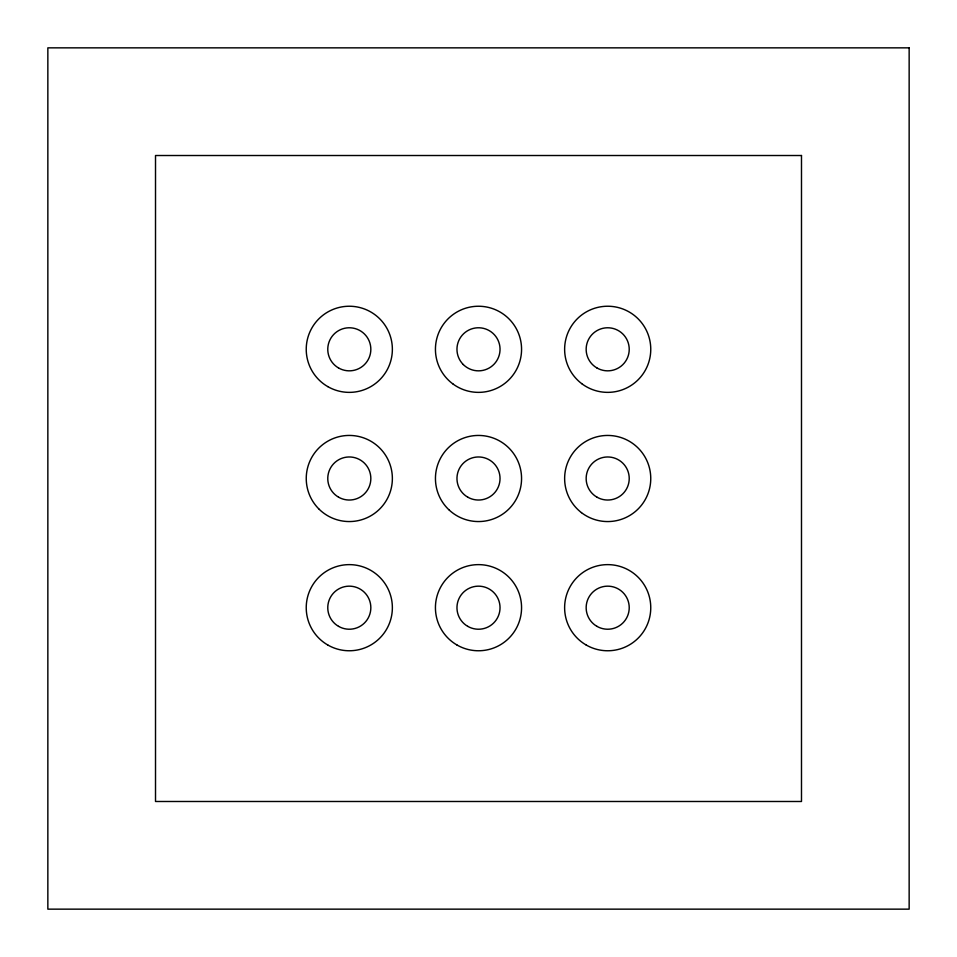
<?xml version="1.0" encoding="UTF-8"?>
<svg xmlns="http://www.w3.org/2000/svg" width="957" height="957" viewBox="0 0 957 957"><rect width="100%" height="100%" fill="white"/><g stroke="black" fill="none" stroke-linecap="round" stroke-linejoin="round"><path stroke-width="1.44" d="M909.15 47.85L47.85 47.85L47.85 909.15L909.15 909.15L909.15 47.85M801.488 155.513L155.513 155.513L155.513 801.488L801.488 801.488L801.488 155.513M327.773 644.994A43.065 43.065 0 0 0 392.37 607.695A43.065 43.065 0 0 0 327.773 570.396A43.065 43.065 0 0 0 327.773 644.994M456.968 644.994A43.065 43.065 0 0 0 521.565 607.695A43.065 43.065 0 0 0 456.968 570.396A43.065 43.065 0 0 0 456.968 644.994M586.163 644.994A43.065 43.065 0 0 0 650.76 607.695A43.065 43.065 0 0 0 586.163 570.396A43.065 43.065 0 0 0 586.163 644.994M581.461 512.653A43.065 43.065 0 0 0 650.389 484.134A43.065 43.065 0 0 0 591.235 438.713A43.065 43.065 0 0 0 581.461 512.653M581.689 383.625A43.065 43.065 0 0 0 650.425 354.676A43.065 43.065 0 0 0 590.971 309.613A43.065 43.065 0 0 0 581.689 383.625M453.247 384.188A43.065 43.065 0 0 0 521.338 353.731A43.065 43.065 0 0 0 460.915 309.996A43.065 43.065 0 0 0 453.247 384.188M327.773 386.604A43.065 43.065 0 0 0 392.37 349.305A43.065 43.065 0 0 0 327.773 312.006A43.065 43.065 0 0 0 327.773 386.604M319.255 509.339A43.065 43.065 0 0 0 391.042 489.111A43.065 43.065 0 0 0 337.618 437.05A43.065 43.065 0 0 0 319.255 509.339M449.347 510.189A43.065 43.065 0 0 0 520.524 487.903A43.065 43.065 0 0 0 465.628 437.409A43.065 43.065 0 0 0 449.347 510.189M338.539 626.345A21.532 21.532 0 0 0 370.838 607.695A21.532 21.532 0 0 0 338.539 589.045A21.532 21.532 0 0 0 338.539 626.345M467.734 626.345A21.532 21.532 0 0 0 500.033 607.695A21.532 21.532 0 0 0 467.734 589.045A21.532 21.532 0 0 0 467.734 626.345M596.929 626.345A21.532 21.532 0 0 0 629.227 607.695A21.532 21.532 0 0 0 596.929 589.045A21.532 21.532 0 0 0 596.929 626.345M596.929 497.15A21.532 21.532 0 0 0 629.227 478.5A21.532 21.532 0 0 0 596.929 459.85A21.532 21.532 0 0 0 596.929 497.15M596.929 367.955A21.532 21.532 0 0 0 629.227 349.305A21.532 21.532 0 0 0 596.929 330.655A21.532 21.532 0 0 0 596.929 367.955M463.272 364.533A21.532 21.532 0 0 0 499.303 354.88A21.532 21.532 0 0 0 472.925 328.502A21.532 21.532 0 0 0 463.272 364.533M467.734 497.15A21.532 21.532 0 0 0 500.033 478.5A21.532 21.532 0 0 0 467.734 459.85A21.532 21.532 0 0 0 467.734 497.15M338.539 497.15A21.532 21.532 0 0 0 370.838 478.5A21.532 21.532 0 0 0 338.539 459.85A21.532 21.532 0 0 0 338.539 497.15M338.539 367.955A21.532 21.532 0 0 0 370.838 349.305A21.532 21.532 0 0 0 338.539 330.655A21.532 21.532 0 0 0 338.539 367.955"/></g></svg>
